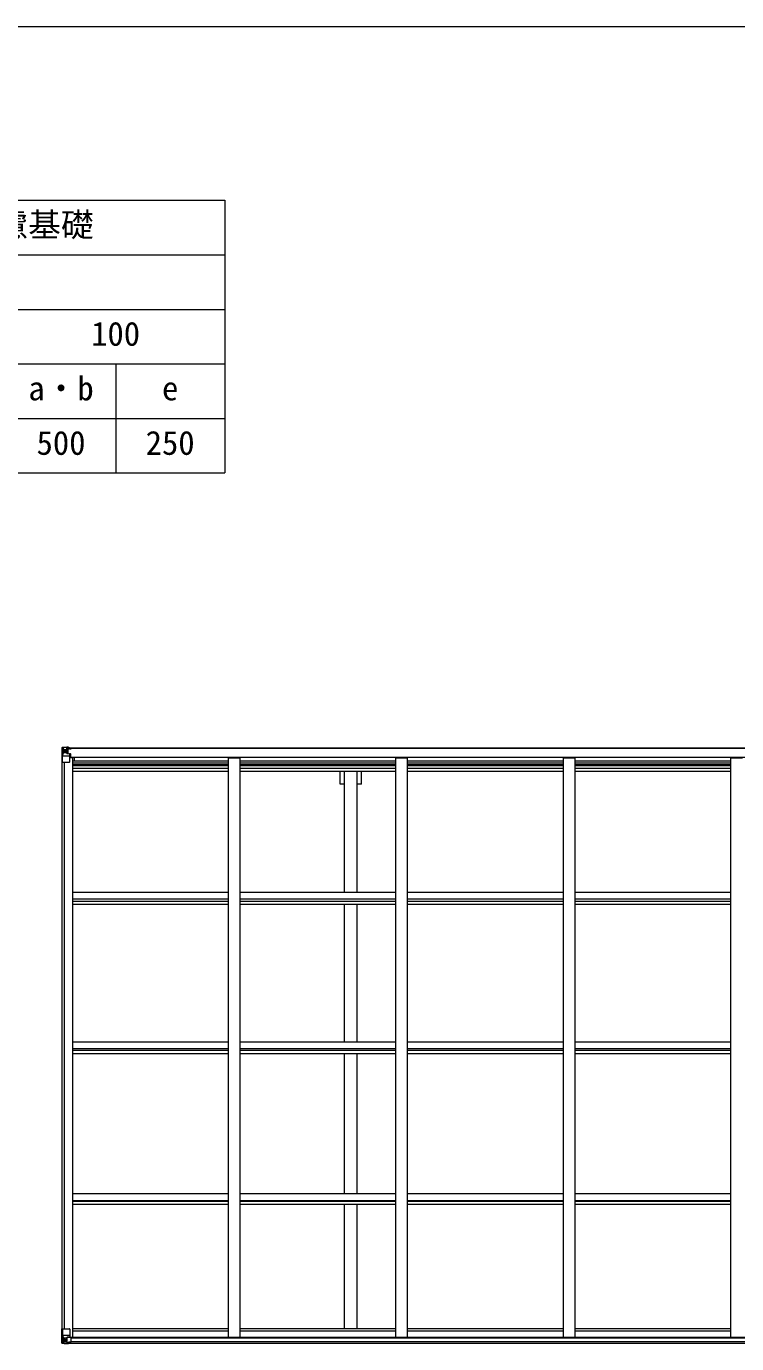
# Model space of a CAD drawing. Units: millimetres at full size, with parts at other scales. Extents: x -9783 to 9892, y -6828 to 6752.
# Drawn here: x -3208 to -171, y 1116 to 6752 of the extents above; entities that cross this region are included whole.
import ezdxf
from ezdxf.enums import TextEntityAlignment as Align

# ---------------------------------------------------------------- set-up
doc = ezdxf.new("R2010")
doc.units = ezdxf.units.MM
doc.header["$LTSCALE"] = 35
for name, color, linetype, lineweight in [('0-1_本体', 4, 'Continuous', 9), ('0-2_部品', 7, 'Continuous', 9), ('1-0_FRAME', 7, 'Continuous', 18), ('F-0_240', 7, 'Continuous', 9)]:
    doc.layers.add(name, color=color, linetype=linetype, lineweight=lineweight)
doc.styles.add('ＭＳ ゴシック', font='')
doc.styles.get('ＭＳ ゴシック').set_extended_font_data('MS Gothic')

msp = doc.modelspace()

# ---------------------------------------------------------------- linework, layer by layer
at = {"layer": '0-1_本体'}
for p, q in [((-3033.14, 3665.03), (2686.86, 3665.03)), ((-3033.14, 3662.96), (2686.86, 3662.96)), ((-3022.64, 3623.34), (-3009.64, 3623.34)), ((-3009.64, 1142.81), (-3009.64, 3623.34)), ((-3009.64, 3609.69), (-2343.64, 3609.69)), ((-3002.14, 3624.76), (2660.86, 3624.76)), ((-3002.14, 3609.69), (-3002.14, 3624.76)), ((-2343.64, 3622.92), (-2293.64, 3622.92)), ((-2343.64, 1142.81), (-2343.64, 3622.92)), ((-2293.64, 1142.81), (-2293.64, 3622.92)), ((-2293.64, 3609.69), (-1627.64, 3609.69)), ((-1627.64, 3622.92), (-1577.64, 3622.92)), ((-1627.64, 1142.81), (-1627.64, 3622.92)), ((-1577.64, 1142.81), (-1577.64, 3622.92)), ((-1577.64, 3609.69), (-911.64, 3609.69)), ((-911.64, 3622.92), (-861.64, 3622.92)), ((-911.64, 1142.81), (-911.64, 3622.92)), ((-861.64, 1142.81), (-861.64, 3622.92)), ((-861.64, 3609.69), (-195.64, 3609.69)), ((-195.64, 3622.92), (-145.64, 3622.92)), ((-195.64, 1142.81), (-195.64, 3622.92)), ((-3054.64, 1179.16), (-3054.64, 3604.26)), ((-3045.64, 1179.16), (-3045.64, 3604.26)), ((-3044.94, 1179.16), (-3044.94, 3604.26)), ((-3009.64, 3600.32), (-2343.64, 3600.32)), ((-3009.64, 3593.25), (-2343.64, 3593.25)), ((-3009.64, 3589.46), (-2343.64, 3589.46)), ((-3009.64, 3578.12), (-2343.64, 3578.12)), ((-3009.64, 3565.3), (-2343.64, 3565.3)), ((-2293.64, 3600.32), (-1627.64, 3600.32)), ((-2293.64, 3593.25), (-1627.64, 3593.25)), ((-2293.64, 3589.46), (-1627.64, 3589.46)), ((-2293.64, 3578.12), (-1627.64, 3578.12)), ((-2293.64, 3565.3), (-1627.64, 3565.3)), ((-1848.14, 3047.84), (-1848.14, 3565.3)), ((-1793.14, 3047.84), (-1793.14, 3565.3)), ((-1775.44, 3509.02), (-1775.44, 3565.3)), ((-1577.64, 3600.32), (-911.64, 3600.32)), ((-1577.64, 3593.25), (-911.64, 3593.25)), ((-1577.64, 3589.46), (-911.64, 3589.46)), ((-1577.64, 3578.12), (-911.64, 3578.12)), ((-1577.64, 3565.3), (-911.64, 3565.3)), ((-861.64, 3600.32), (-195.64, 3600.32)), ((-861.64, 3593.25), (-195.64, 3593.25)), ((-861.64, 3589.46), (-195.64, 3589.46)), ((-861.64, 3578.12), (-195.64, 3578.12)), ((-861.64, 3565.3), (-195.64, 3565.3)), ((-1775.44, 3509.02), (-1793.14, 3509.02)), ((-3009.64, 3047.84), (-2343.64, 3047.84)), ((-2293.64, 3047.84), (-1627.64, 3047.84)), ((-1577.64, 3047.84), (-911.64, 3047.84)), ((-861.64, 3047.84), (-195.64, 3047.84)), ((-3009.64, 3018.87), (-2343.64, 3018.87)), ((-3009.64, 3008.72), (-2343.64, 3008.72)), ((-3009.64, 2995.88), (-2343.64, 2995.88)), ((-2293.64, 3018.87), (-1627.64, 3018.87)), ((-2293.64, 3008.72), (-1627.64, 3008.72)), ((-2293.64, 2995.88), (-1627.64, 2995.88)), ((-1848.14, 2407.38), (-1848.14, 2995.88)), ((-1793.14, 2407.38), (-1793.14, 2995.88)), ((-1577.64, 3018.87), (-911.64, 3018.87)), ((-1577.64, 3008.72), (-911.64, 3008.72)), ((-1577.64, 2995.88), (-911.64, 2995.88)), ((-861.64, 3018.87), (-195.64, 3018.87)), ((-861.64, 3008.72), (-195.64, 3008.72)), ((-861.64, 2995.88), (-195.64, 2995.88)), ((-3009.64, 2407.38), (-2343.64, 2407.38)), ((-3009.64, 2377.94), (-2343.64, 2377.94)), ((-3009.64, 2370.8), (-2343.64, 2370.8)), ((-2293.64, 2407.38), (-1627.64, 2407.38)), ((-2293.64, 2377.94), (-1627.64, 2377.94)), ((-2293.64, 2370.8), (-1627.64, 2370.8)), ((-1577.64, 2407.38), (-911.64, 2407.38)), ((-1577.64, 2377.94), (-911.64, 2377.94)), ((-1577.64, 2370.8), (-911.64, 2370.8)), ((-861.64, 2407.38), (-195.64, 2407.38)), ((-861.64, 2377.94), (-195.64, 2377.94)), ((-861.64, 2370.8), (-195.64, 2370.8)), ((-3009.64, 2357.84), (-2343.64, 2357.84)), ((-2293.64, 2357.84), (-1627.64, 2357.84)), ((-1848.14, 1758.55), (-1848.14, 2357.84)), ((-1793.14, 1758.55), (-1793.14, 2357.84)), ((-1577.64, 2357.84), (-911.64, 2357.84)), ((-861.64, 2357.84), (-195.64, 2357.84)), ((-3009.64, 1758.55), (-2343.64, 1758.55)), ((-2293.64, 1758.55), (-1627.64, 1758.55)), ((-1577.64, 1758.55), (-911.64, 1758.55)), ((-861.64, 1758.55), (-195.64, 1758.55)), ((-3009.64, 1728.75), (-2343.64, 1728.75)), ((-3009.64, 1724.87), (-2343.64, 1724.87)), ((-3009.62, 1711.85), (-2343.64, 1711.85)), ((-2293.64, 1728.75), (-1627.64, 1728.75)), ((-2293.64, 1724.87), (-1627.64, 1724.87)), ((-2293.64, 1711.85), (-1627.64, 1711.85)), ((-1848.14, 1180.03), (-1848.14, 1711.85)), ((-1793.14, 1180.03), (-1793.14, 1711.85)), ((-1577.64, 1728.75), (-911.64, 1728.75)), ((-1577.64, 1724.87), (-911.64, 1724.87)), ((-1577.64, 1711.85), (-911.64, 1711.85)), ((-861.64, 1728.75), (-195.64, 1728.75)), ((-861.64, 1724.87), (-195.64, 1724.87)), ((-861.64, 1711.85), (-195.64, 1711.85)), ((-3018.68, 1142.81), (2677.4, 1142.81)), ((-3018.14, 1140.46), (2676.86, 1140.46)), ((-3009.64, 1180.03), (-2343.64, 1180.03)), ((-3009.64, 1170.92), (-2343.64, 1170.92)), ((-2293.64, 1180.03), (-1627.64, 1180.03)), ((-2293.64, 1170.92), (-1627.64, 1170.92)), ((-1577.64, 1180.03), (-911.64, 1180.03)), ((-1577.64, 1170.92), (-911.64, 1170.92)), ((-861.64, 1180.03), (-195.64, 1180.03)), ((-861.64, 1170.92), (-195.64, 1170.92)), ((-3028.14, 1117.36), (2686.86, 1117.36)), ((-3018.14, 1124.8), (2676.86, 1124.8))]:
    msp.add_line(p, q, dxfattribs=at)
msp.add_lwpolyline([(-1848.14, 3509.02), (-1865.84, 3509.02), (-1865.84, 3565.3)], dxfattribs=at)
at = {"layer": '0-2_部品'}
for p, q in [((-3056.64, 3664.97), (-3056.64, 3664.93)), ((-3055.7, 3665.97), (-3055.7, 3665.97)), ((-3055.7, 3665.92), (-3055.7, 3665.96)), ((-3046.74, 3666.35), (-3054.66, 3665.88)), ((-3053.8, 3664.91), (-3053.8, 3664.84)), ((-3053.8, 3604.26), (-3053.8, 3664.84)), ((-3049.83, 3661.47), (-3052.56, 3665.13)), ((-3034.64, 3667.14), (-3046.64, 3666.36)), ((-3028.14, 3667.66), (-3034.64, 3667.26)), ((-3034.64, 3641.16), (-3034.64, 3667.26)), ((-3034.64, 3666.37), (-3028.14, 3666.77)), ((-3028.14, 3665.84), (-3033.14, 3665.76)), ((-3028.14, 3666.77), (-3028.14, 3667.66)), ((-3028.14, 3666.26), (-3028.14, 3666.77)), ((-3028.14, 3666.26), (-3028.14, 3665.84)), ((-3028.14, 3665.84), (-3028.14, 3665.03)), ((-3023.14, 3665.46), (-3023.14, 3665.03)), ((-3022.84, 3665.46), (-3023.14, 3665.46)), ((-3022.84, 3665.46), (-3021.15, 3665.03)), ((-3053.25, 3631.14), (-3049.11, 3643.22)), ((-3053.25, 3631.14), (-3046.64, 3630.93)), ((-3048.98, 3657.96), (-3046.64, 3658.02)), ((-3048.98, 3644.49), (-3048.98, 3657.96)), ((-3046.64, 3644.46), (-3048.98, 3644.49)), ((-3046.64, 3658.01), (-3034.64, 3658.01)), ((-3046.64, 3644.46), (-3034.64, 3644.46)), ((-3046.64, 3644.46), (-3046.64, 3644.46)), ((-3046.64, 3630.93), (-3022.64, 3630.93)), ((-3041.16, 3650.82), (-3041.16, 3649.86)), ((-3035.64, 3658.01), (-3034.64, 3658.01)), ((-3033.14, 3661.55), (-3034.64, 3661.55)), ((-3033.14, 3658.01), (-3034.64, 3658.01)), ((-3033.14, 3644.46), (-3034.64, 3644.46)), ((-3033.82, 3640.9), (-3023.47, 3639.25)), ((-3033.82, 3640.27), (-3033.82, 3640.9)), ((-3023.47, 3638.61), (-3033.82, 3640.27)), ((-3032.64, 3661.19), (-3033.14, 3661.19)), ((-3029.14, 3656.26), (-3033.14, 3656.26)), ((-3029.14, 3648.05), (-3033.14, 3648.05)), ((-3033.03, 3659.89), (-3029.14, 3659.89)), ((-3032.65, 3660.1), (-3032.65, 3660.26)), ((-3032.65, 3660.26), (-3032.64, 3660.26)), ((-3032.64, 3662.22), (-3032.64, 3660.26)), ((-3024.64, 3662.22), (-3032.64, 3662.22)), ((-3024.64, 3662.19), (-3032.64, 3662.19)), ((-3022.64, 3660.35), (-3032.64, 3660.26)), ((-3029.14, 3640.15), (-3029.14, 3660.12)), ((-3023.47, 3639.25), (-3023.47, 3638.61)), ((-3023.19, 3639.17), (-3019.14, 3639.14)), ((-3022.64, 3661.96), (-3017.64, 3661.96)), ((-3022.64, 3660.35), (-3022.64, 3661.96)), ((-3022.64, 3605.26), (-3022.64, 3638.36)), ((-3018.14, 3627.26), (-3022.64, 3627.26)), ((-3002.14, 3623.95), (-3022.64, 3623.95)), ((-3018.14, 3639.13), (-3019.14, 3639.14)), ((-3019.14, 3637.4), (-3018.14, 3637.41)), ((-3018.14, 3623.95), (-3018.14, 3639.13)), ((-3017.64, 3662.96), (-3017.64, 3661.96)), ((-3017.64, 3661.96), (-3016.64, 3661.96)), ((-3016.64, 3661.96), (-3016.64, 3662.96)), ((-3016.64, 3661.96), (-3016.64, 3660.39)), ((-3016.64, 3660.28), (-3016.64, 3660.39)), ((-3053.8, 3604.26), (-3023.64, 3604.26)), ((-3056.64, 1179.16), (-3023.64, 1179.16)), ((-3056.64, 1118.45), (-3056.64, 1179.16)), ((-3053.8, 1179.16), (-3053.8, 1118.58)), ((-3053.25, 1152.28), (-3046.64, 1152.49)), ((-3053.25, 1152.28), (-3049.11, 1140.19)), ((-3046.64, 1138.96), (-3048.98, 1138.93)), ((-3048.98, 1138.93), (-3048.98, 1125.46)), ((-3046.64, 1152.49), (-3022.64, 1152.49)), ((-3046.64, 1138.96), (-3046.64, 1138.96)), ((-3034.64, 1138.96), (-3046.64, 1138.96)), ((-3042.12, 1132.6), (-3042.12, 1133.56)), ((-3034.64, 1142.95), (-3028.14, 1142.95)), ((-3034.64, 1142.95), (-3034.64, 1116.16)), ((-3023.47, 1144.8), (-3033.82, 1143.15)), ((-3033.82, 1143.15), (-3033.82, 1142.95)), ((-3031.12, 1142.95), (-3023.47, 1144.17)), ((-3028.14, 1142.95), (-3019.14, 1142.91)), ((-3023.47, 1144.17), (-3023.47, 1144.8)), ((-3022.64, 1178.16), (-3022.64, 1145.06)), ((-3018.14, 1142), (-3018.14, 1121.85)), ((-3055.7, 1117.49), (-3055.7, 1117.45)), ((-3046.73, 1117.06), (-3054.66, 1117.54)), ((-3053.8, 1118.51), (-3053.8, 1118.58)), ((-3049.83, 1121.95), (-3052.56, 1118.28)), ((-3048.98, 1125.46), (-3046.64, 1125.4)), ((-3046.64, 1125.4), (-3034.64, 1125.4)), ((-3034.64, 1116.27), (-3046.64, 1117.06)), ((-3028.14, 1115.76), (-3028.14, 1121.71)), ((-3019.14, 1121.14), (-3028.14, 1121.08))]:
    msp.add_line(p, q, dxfattribs=at)
for points in [[(-3056.64, 3664.93), (-3056.64, 3604.26), (-3053.8, 3604.26)], [(-3055.7, 3665.97), (-3046.64, 3666.52), (-3034.64, 3667.26)], [(-3028.14, 3666.26), (-3033.14, 3666.26), (-3033.14, 3640.79)], [(-3043.08, 3651.78), (-3044.04, 3651.78), (-3044.04, 3652.74), (-3043.08, 3652.74)], [(-3042.12, 3653.7), (-3042.12, 3654.66), (-3041.16, 3654.66), (-3041.16, 3653.7)], [(-3041.16, 3649.86), (-3042.12, 3649.86), (-3042.12, 3650.82)], [(-3040.2, 3652.74), (-3039.24, 3652.74), (-3039.24, 3651.78), (-3040.2, 3651.78)], [(-3017.64, 3660.23), (-3032.64, 3660.1), (-3032.65, 3660.1)], [(-3032.64, 3661.19), (-3024.64, 3661.19), (-3024.64, 3662.96)], [(-3022.64, 3660.35), (-3022.64, 3660.34), (-3016.64, 3660.39)], [(-3019.14, 3639.14), (-3019.14, 3637.4), (-3022.64, 3637.38)], [(-3043.08, 1130.68), (-3044.04, 1130.68), (-3044.04, 1131.64), (-3043.08, 1131.64)], [(-3042.12, 1133.56), (-3041.16, 1133.56), (-3041.16, 1132.6)], [(-3041.16, 1129.72), (-3041.16, 1128.76), (-3042.12, 1128.76), (-3042.12, 1129.72)], [(-3040.2, 1131.64), (-3039.24, 1131.64), (-3039.24, 1130.68), (-3040.2, 1130.68)], [(-3055.7, 1117.45), (-3046.64, 1116.89), (-3028.14, 1115.76)], [(-3018.14, 1121.85), (-3018.15, 1121.74), (-3028.14, 1121.71)]]:
    msp.add_lwpolyline(points, dxfattribs=at)
for centre in [(-3041.64, 3652.26), (-3041.64, 1131.16)]:
    msp.add_circle(centre, 5.3, dxfattribs=at)
for centre, radius, start, end in [((-3055.64, 3664.97), 0.999, 93.4424, 179.95083), ((-3055.64, 3664.97), 1, 93.50017, 180.00079), ((-3055.64, 3664.93), 0.999, 93.4424, 179.95083), ((-3054.49, 3678.58), 12.7, 269.24466, 275.10311), ((-3052.52, 3664.97), 1.28, 131.17831, 182.45895), ((-3043.08, 3653.7), 0.96, 270, 0), ((-3043.08, 3650.82), 0.96, 0, 90), ((-3040.2, 3653.7), 0.96, 180, 270), ((-3040.2, 3650.82), 0.96, 90, 180), ((-3033.71, 3641.83), 0.937, 182.32209, 263.26766), ((-3033.71, 3641.2), 0.937, 182.32209, 263.26766), ((-3032.64, 3662.72), 0.5, 179.99802, 269.99691), ((-3032.64, 3662.69), 0.5, 180.00109, 270.00109), ((-3032.64, 3659.76), 0.5, 90.52895, 180.04464), ((-3032.63, 3659.59), 0.513, 91.88028, 181.04707), ((-3023.58, 3638.32), 0.937, 2.32209, 83.26766), ((-3023.58, 3637.68), 0.937, 2.32209, 83.26766), ((-3017.51, 3667.92), 7.69, 268.96999, 276.43426), ((-3023.64, 3605.26), 1, 270, 0), ((-3043.08, 1132.6), 0.96, 270, 0), ((-3043.08, 1129.72), 0.96, 0, 90), ((-3040.2, 1132.6), 0.96, 180, 270), ((-3040.2, 1129.72), 0.96, 90, 180), ((-3033.71, 1142.22), 0.937, 96.73234, 129.06602), ((-3023.64, 1178.16), 1, 0, 90), ((-3023.58, 1145.73), 0.937, 276.73234, 357.67791), ((-3023.58, 1145.1), 0.937, 276.73234, 357.67791), ((-3055.64, 1118.49), 0.999, 180.04917, 266.5576), ((-3055.64, 1118.45), 0.999, 180.04917, 266.5576), ((-3055.64, 1118.45), 1, 179.99921, 266.49983), ((-3054.49, 1104.84), 12.7, 84.89689, 90.75534), ((-3052.52, 1118.45), 1.28, 177.54105, 228.82169)]:
    msp.add_arc(centre, radius, start, end, dxfattribs=at)
for centre, major_axis, ratio, start_param, end_param in [((-2854.7, 3678.28), (201, 12.36), 0.060933, 3.1373463, 3.1378449), ((-3053.7, 3666.05), (2, 0.12), 0.060933, 3.1378449, 4.2119296), ((-3053.51, 3662.95), (-0.02, 3), 0.466854, 5.5234897, 6.1575023), ((-3052.53, 3633.49), (0.85, 2.32), 0.403757, 2.3087461, 3.2744049), ((-3051.85, 3657.88), (0.03, 5), 0.573921, 4.7320603, 5.5159136), ((-3050.38, 3644.51), (0, 3), 0.468246, 4.2703918, 4.7058971), ((-3128.39, 3658.01), (81.75, 0), 0.061163, 0, 0.0007725), ((-3052.53, 1149.93), (0.85, -2.32), 0.403757, 3.0087805, 3.9744392), ((-3050.38, 1138.91), (0, -3), 0.468246, 1.5772882, 2.0127935), ((-3019.14, 1142.01), (1, -0.021), 0.906239, 0.0187047, 1.589501), ((-3053.7, 1117.37), (2, -0.12), 0.060933, 2.0712557, 3.1453404), ((-2854.7, 1105.14), (201, -12.36), 0.060933, 3.1453404, 3.145839), ((-3053.51, 1120.47), (-0.02, -3), 0.466854, 0.125683, 0.7596956), ((-3051.85, 1125.54), (0.03, -5), 0.573921, 0.7672717, 1.551125), ((-3128.39, 1125.4), (81.75, 0), 0.061163, 6.2824128, 6.2831853), ((-3019.14, 1121.84), (1, 0.012), 0.707053, 4.7036637, 6.124411)]:
    msp.add_ellipse(centre, major_axis=major_axis, ratio=ratio, start_param=start_param, end_param=end_param, dxfattribs=at)
at = {"layer": '1-0_FRAME'}
for p, q in [((-9126.26, 6007.79), (-2359.6, 6007.79)), ((-7959.6, 5774.46), (-2359.6, 5774.46)), ((-7959.6, 5541.12), (-2359.6, 5541.12)), ((-7959.6, 5307.79), (-2359.6, 5307.79)), ((-2826.26, 5307.79), (-2826.26, 4841.12))]:
    msp.add_line(p, q, dxfattribs=at)
for points in [[(-2359.6, 6007.79), (-2359.6, 5307.79), (-2359.6, 4841.12)], [(-9126.26, 5074.46), (-7959.6, 5074.46), (-2359.6, 5074.46)], [(-9126.26, 4841.12), (-8542.93, 4841.12), (-5159.6, 4841.12), (-3292.93, 4841.12), (-2359.6, 4841.12)]]:
    msp.add_lwpolyline(points, dxfattribs=at)
at = {"layer": 'F-0_240', "color": 5}
msp.add_line((-9783.03, 6751.9), (9396.97, 6751.9), dxfattribs=at)

# ---------------------------------------------------------------- texts
at = {"layer": '1-0_FRAME', "style": 'ＭＳ ゴシック'}
for s, p in [('土間コンクリート考慮基礎', (-4599.6, 5821.12)), ('100', (-2931.26, 5354.46)), ('a・b', (-3199.6, 5121.12)), ('e', (-2627.93, 5121.12)), ('500', (-3164.6, 4887.79)), ('250', (-2697.93, 4887.79))]:
    msp.add_text(s, height=102.6, dxfattribs=at).set_placement(p, align=Align.BOTTOM_LEFT)

doc.saveas('drawing.dxf')
